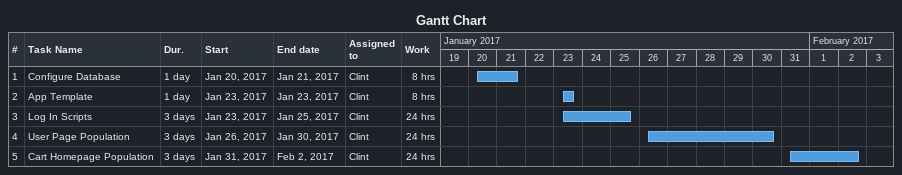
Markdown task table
Gantt Chart

| ID | Task | Duration | Start | Finish | Resources | Work (h) |
|---|---|---|---|---|---|---|
| 1 | Configure Database | 1d | 2017-01-20 | 2017-01-21 | Clint | 8 |
| 2 | App Template | 1d | 2017-01-23 | 2017-01-23 | Clint | 8 |
| 3 | Log In Scripts | 3d | 2017-01-23 | 2017-01-25 | Clint | 24 |
| 4 | User Page Population | 3d | 2017-01-26 | 2017-01-30 | Clint | 24 |
| 5 | Cart Homepage Population | 3d | 2017-01-31 | 2017-02-02 | Clint | 24 |
